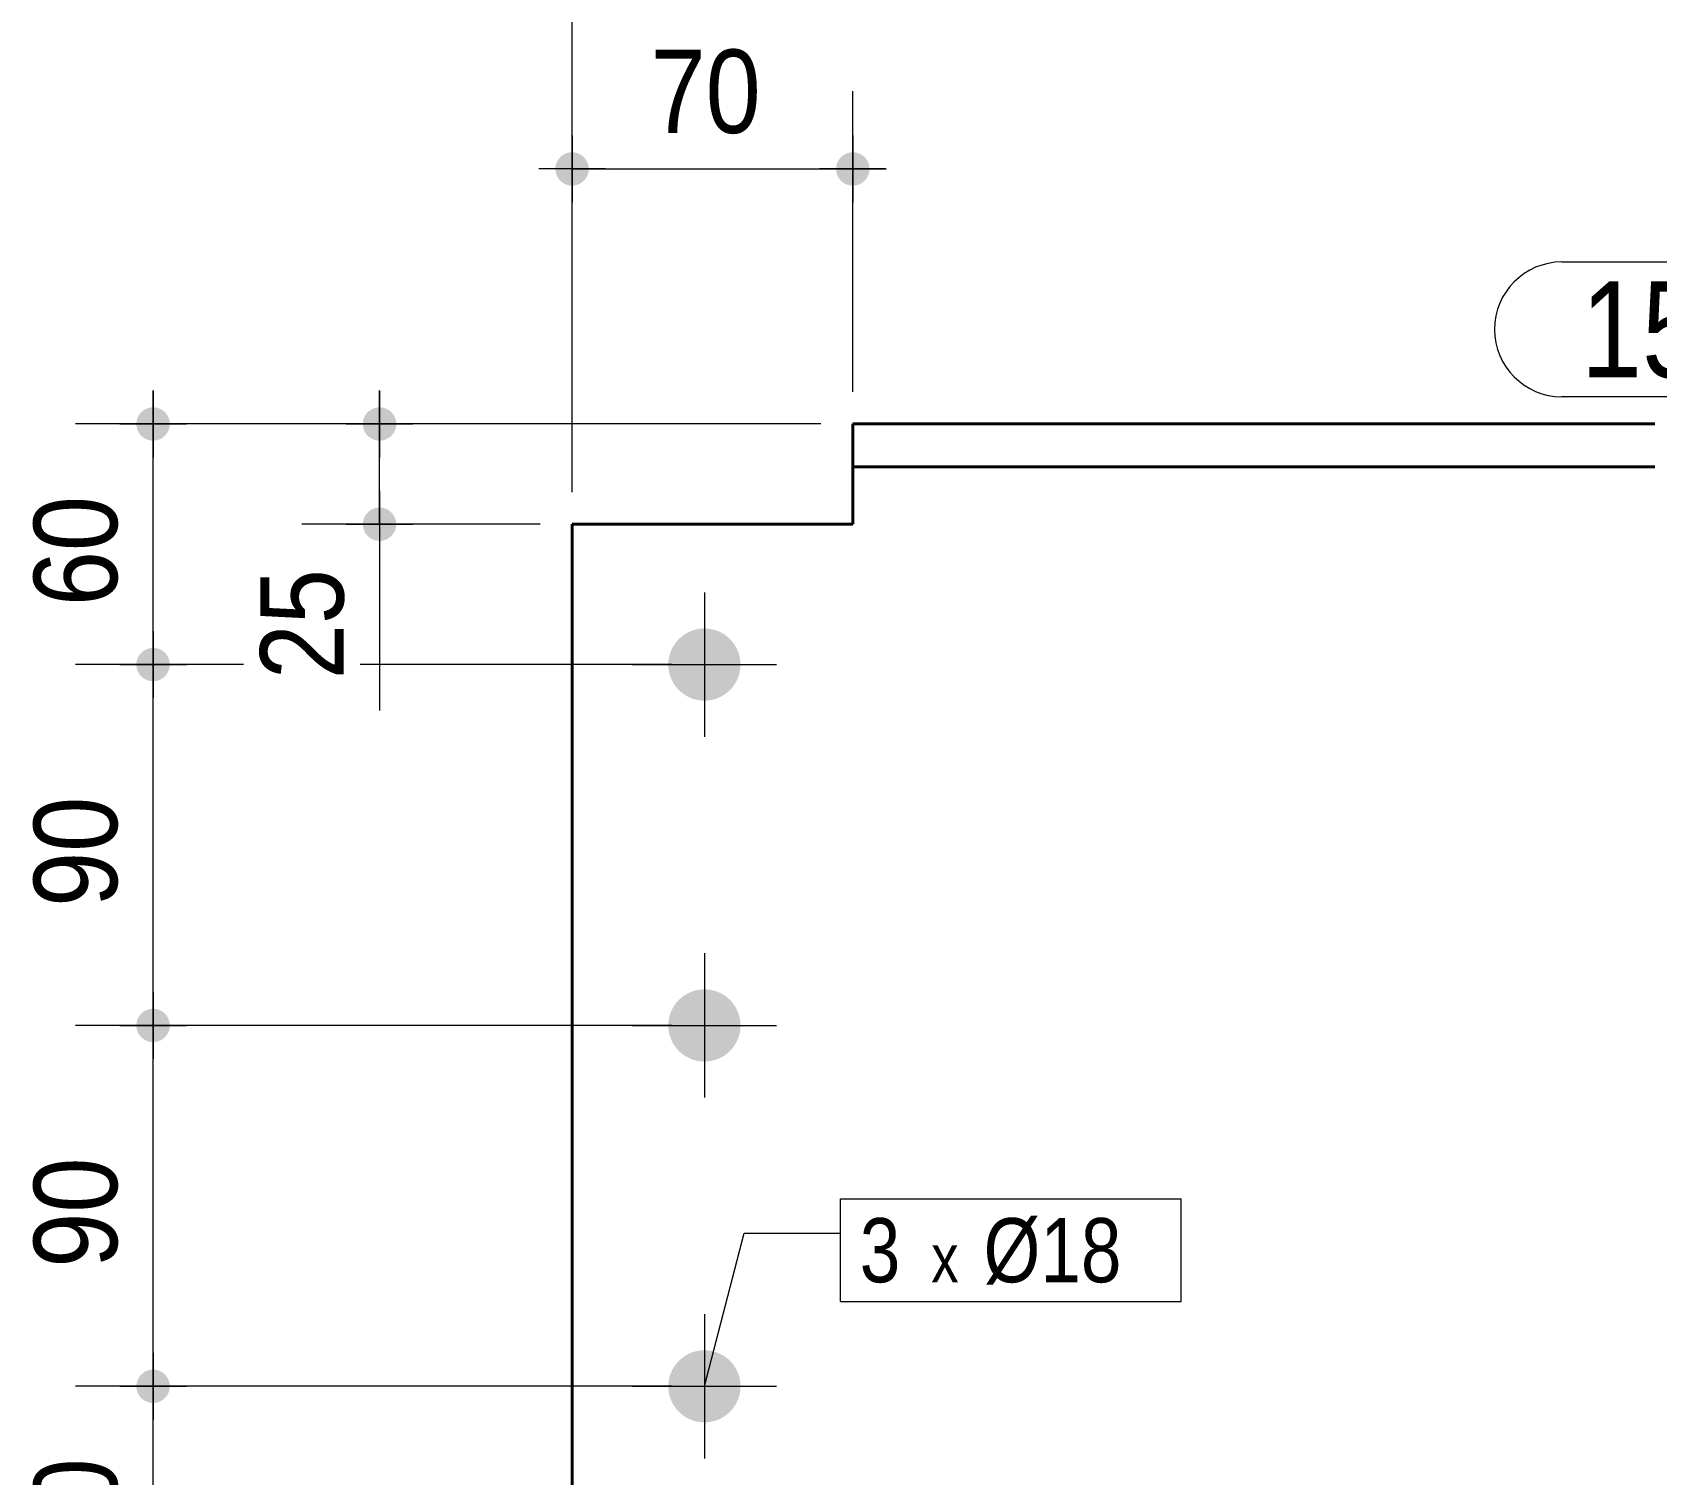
# Model space of a CAD drawing. Header units: millimetres. Extents: x 2 to 287, y 5 to 195.
# Drawn here: x 32.1 to 82.7, y 111.2 to 156.1 of the extents above; entities that cross this region are included whole.
import ezdxf

# ---------------------------------------------------------------- set-up
doc = ezdxf.new("R2010")
doc.units = ezdxf.units.MM
for name, color, linetype, lineweight in [('Boulon', 7, 'Continuous', 0), ('Cotation', 7, 'Continuous', 0), ('Désignation boulon', 3, 'Continuous', 0), ('Piece', 2, 'Continuous', 0), ('Repère pièce', 3, 'Continuous', 0)]:
    doc.layers.add(name, color=color, linetype=linetype, lineweight=lineweight)
doc.styles.add('ARIAL', font='ARIAL.TTF')
doc.styles.add('COMIC_SANS_MS', font='COMIC.TTF')

# ---------------------------------------------------------------- blocks, each defined once
blk = doc.blocks.new('*A2')
at = {"layer": 'Boulon'}
for points in [[(51.918, 136.469), (51.919, 136.497), (51.921, 136.524), (51.923, 136.552), (51.926, 136.579), (51.93, 136.606), (51.935, 136.634), (51.94, 136.661), (51.945, 136.688), (51.952, 136.715), (51.959, 136.741), (51.966, 136.768), (51.975, 136.794), (51.984, 136.82), (51.993, 136.846), (52.004, 136.872), (52.015, 136.897), (52.026, 136.922), (52.038, 136.947), (52.051, 136.972), (52.064, 136.996), (52.078, 137.02), (52.093, 137.043), (52.108, 137.066), (52.123, 137.089), (52.139, 137.112), (52.156, 137.134), (52.173, 137.155), (52.191, 137.176), (52.209, 137.197), (52.228, 137.217), (52.248, 137.237), (52.267, 137.256), (52.288, 137.275), (52.308, 137.293), (52.329, 137.311), (52.351, 137.328), (52.373, 137.345), (52.395, 137.361), (52.418, 137.377), (52.441, 137.392), (52.465, 137.406), (52.489, 137.42), (52.513, 137.434), (52.537, 137.446), (52.562, 137.458), (52.587, 137.47), (52.612, 137.481), (52.638, 137.491), (52.664, 137.501), (52.69, 137.51), (52.716, 137.518), (52.743, 137.526), (52.77, 137.533), (52.797, 137.539), (52.824, 137.545), (52.851, 137.55), (52.878, 137.554), (52.905, 137.558), (52.933, 137.561), (52.96, 137.563), (52.988, 137.565), (53.015, 137.566), (53.043, 137.566), (53.071, 137.566), (53.098, 137.565), (53.126, 137.563), (53.153, 137.561), (53.181, 137.558), (53.208, 137.554), (53.235, 137.55), (53.262, 137.545), (53.29, 137.539), (53.316, 137.533), (53.343, 137.526), (53.37, 137.518), (53.396, 137.51), (53.422, 137.501), (53.448, 137.491), (53.474, 137.481), (53.499, 137.47), (53.524, 137.458), (53.549, 137.446), (53.573, 137.434), (53.598, 137.42), (53.621, 137.406), (53.645, 137.392), (53.668, 137.377), (53.691, 137.361), (53.713, 137.345), (53.735, 137.328), (53.757, 137.311), (53.778, 137.293), (53.799, 137.275), (53.819, 137.256), (53.839, 137.237), (53.858, 137.217), (53.877, 137.197), (53.895, 137.176), (53.913, 137.155), (53.93, 137.134), (53.947, 137.112), (53.963, 137.089), (53.978, 137.066), (53.993, 137.043), (54.008, 137.02), (54.022, 136.996), (54.035, 136.972), (54.048, 136.947), (54.06, 136.922), (54.071, 136.897), (54.082, 136.872), (54.093, 136.846), (54.102, 136.82), (54.111, 136.794), (54.12, 136.768), (54.127, 136.741), (54.134, 136.715), (54.141, 136.688), (54.146, 136.661), (54.151, 136.634), (54.156, 136.606), (54.16, 136.579), (54.163, 136.552), (54.165, 136.524), (54.167, 136.497), (54.168, 136.469), (54.168, 136.441), (54.168, 136.414), (54.167, 136.386), (54.165, 136.359), (54.163, 136.331), (54.16, 136.304), (54.156, 136.276), (54.151, 136.249), (54.146, 136.222), (54.141, 136.195), (54.134, 136.168), (54.127, 136.141), (54.12, 136.115), (54.111, 136.089), (54.102, 136.062), (54.093, 136.037), (54.082, 136.011), (54.071, 135.986), (54.06, 135.96), (54.048, 135.936), (54.035, 135.911), (54.022, 135.887), (54.008, 135.863), (53.993, 135.84), (53.978, 135.816), (53.963, 135.794), (53.947, 135.771), (53.93, 135.749), (53.913, 135.728), (53.895, 135.707), (53.877, 135.686), (53.858, 135.666), (53.839, 135.646), (53.819, 135.627), (53.799, 135.608), (53.778, 135.59), (53.757, 135.572), (53.735, 135.555), (53.713, 135.538), (53.691, 135.522), (53.668, 135.506), (53.645, 135.491), (53.621, 135.476), (53.598, 135.463), (53.573, 135.449), (53.549, 135.437), (53.524, 135.424), (53.499, 135.413), (53.474, 135.402), (53.448, 135.392), (53.422, 135.382), (53.396, 135.373), (53.37, 135.365), (53.343, 135.357), (53.316, 135.35), (53.29, 135.344), (53.262, 135.338), (53.235, 135.333), (53.208, 135.329), (53.181, 135.325), (53.153, 135.322), (53.126, 135.319), (53.098, 135.318), (53.071, 135.317), (53.043, 135.316), (53.015, 135.317), (52.988, 135.318), (52.96, 135.319), (52.933, 135.322), (52.905, 135.325), (52.878, 135.329), (52.851, 135.333), (52.824, 135.338), (52.797, 135.344), (52.77, 135.35), (52.743, 135.357), (52.716, 135.365), (52.69, 135.373), (52.664, 135.382), (52.638, 135.392), (52.612, 135.402), (52.587, 135.413), (52.562, 135.424), (52.537, 135.437), (52.513, 135.449), (52.489, 135.463), (52.465, 135.476), (52.441, 135.491), (52.418, 135.506), (52.395, 135.522), (52.373, 135.538), (52.351, 135.555), (52.329, 135.572), (52.308, 135.59), (52.288, 135.608), (52.267, 135.627), (52.248, 135.646), (52.228, 135.666), (52.209, 135.686), (52.191, 135.707), (52.173, 135.728), (52.156, 135.749), (52.139, 135.771), (52.123, 135.794), (52.108, 135.816), (52.093, 135.84), (52.078, 135.863), (52.064, 135.887), (52.051, 135.911), (52.038, 135.936), (52.026, 135.96), (52.015, 135.986), (52.004, 136.011), (51.993, 136.037), (51.984, 136.062), (51.975, 136.089), (51.966, 136.115), (51.959, 136.141), (51.952, 136.168), (51.945, 136.195), (51.94, 136.222), (51.935, 136.249), (51.93, 136.276), (51.926, 136.304), (51.923, 136.331), (51.921, 136.359), (51.919, 136.386), (51.918, 136.414), (51.918, 136.441)], [(51.918, 125.219), (51.919, 125.247), (51.921, 125.274), (51.923, 125.302), (51.926, 125.329), (51.93, 125.356), (51.935, 125.384), (51.94, 125.411), (51.945, 125.438), (51.952, 125.465), (51.959, 125.491), (51.966, 125.518), (51.975, 125.544), (51.984, 125.57), (51.993, 125.596), (52.004, 125.622), (52.015, 125.647), (52.026, 125.672), (52.038, 125.697), (52.051, 125.722), (52.064, 125.746), (52.078, 125.77), (52.093, 125.793), (52.108, 125.816), (52.123, 125.839), (52.139, 125.862), (52.156, 125.884), (52.173, 125.905), (52.191, 125.926), (52.209, 125.947), (52.228, 125.967), (52.248, 125.987), (52.267, 126.006), (52.288, 126.025), (52.308, 126.043), (52.329, 126.061), (52.351, 126.078), (52.373, 126.095), (52.395, 126.111), (52.418, 126.127), (52.441, 126.142), (52.465, 126.156), (52.489, 126.17), (52.513, 126.184), (52.537, 126.196), (52.562, 126.208), (52.587, 126.22), (52.612, 126.231), (52.638, 126.241), (52.664, 126.251), (52.69, 126.26), (52.716, 126.268), (52.743, 126.276), (52.77, 126.283), (52.797, 126.289), (52.824, 126.295), (52.851, 126.3), (52.878, 126.304), (52.905, 126.308), (52.933, 126.311), (52.96, 126.313), (52.988, 126.315), (53.015, 126.316), (53.043, 126.316), (53.071, 126.316), (53.098, 126.315), (53.126, 126.313), (53.153, 126.311), (53.181, 126.308), (53.208, 126.304), (53.235, 126.3), (53.262, 126.295), (53.29, 126.289), (53.316, 126.283), (53.343, 126.276), (53.37, 126.268), (53.396, 126.26), (53.422, 126.251), (53.448, 126.241), (53.474, 126.231), (53.499, 126.22), (53.524, 126.208), (53.549, 126.196), (53.573, 126.184), (53.598, 126.17), (53.621, 126.156), (53.645, 126.142), (53.668, 126.127), (53.691, 126.111), (53.713, 126.095), (53.735, 126.078), (53.757, 126.061), (53.778, 126.043), (53.799, 126.025), (53.819, 126.006), (53.839, 125.987), (53.858, 125.967), (53.877, 125.947), (53.895, 125.926), (53.913, 125.905), (53.93, 125.884), (53.947, 125.862), (53.963, 125.839), (53.978, 125.816), (53.993, 125.793), (54.008, 125.77), (54.022, 125.746), (54.035, 125.722), (54.048, 125.697), (54.06, 125.672), (54.071, 125.647), (54.082, 125.622), (54.093, 125.596), (54.102, 125.57), (54.111, 125.544), (54.12, 125.518), (54.127, 125.491), (54.134, 125.465), (54.141, 125.438), (54.146, 125.411), (54.151, 125.384), (54.156, 125.356), (54.16, 125.329), (54.163, 125.302), (54.165, 125.274), (54.167, 125.247), (54.168, 125.219), (54.168, 125.191), (54.168, 125.164), (54.167, 125.136), (54.165, 125.109), (54.163, 125.081), (54.16, 125.054), (54.156, 125.026), (54.151, 124.999), (54.146, 124.972), (54.141, 124.945), (54.134, 124.918), (54.127, 124.891), (54.12, 124.865), (54.111, 124.839), (54.102, 124.812), (54.093, 124.787), (54.082, 124.761), (54.071, 124.736), (54.06, 124.71), (54.048, 124.686), (54.035, 124.661), (54.022, 124.637), (54.008, 124.613), (53.993, 124.59), (53.978, 124.566), (53.963, 124.544), (53.947, 124.521), (53.93, 124.499), (53.913, 124.478), (53.895, 124.457), (53.877, 124.436), (53.858, 124.416), (53.839, 124.396), (53.819, 124.377), (53.799, 124.358), (53.778, 124.34), (53.757, 124.322), (53.735, 124.305), (53.713, 124.288), (53.691, 124.272), (53.668, 124.256), (53.645, 124.241), (53.621, 124.226), (53.598, 124.213), (53.573, 124.199), (53.549, 124.187), (53.524, 124.174), (53.499, 124.163), (53.474, 124.152), (53.448, 124.142), (53.422, 124.132), (53.396, 124.123), (53.37, 124.115), (53.343, 124.107), (53.316, 124.1), (53.29, 124.094), (53.262, 124.088), (53.235, 124.083), (53.208, 124.079), (53.181, 124.075), (53.153, 124.072), (53.126, 124.069), (53.098, 124.068), (53.071, 124.067), (53.043, 124.066), (53.015, 124.067), (52.988, 124.068), (52.96, 124.069), (52.933, 124.072), (52.905, 124.075), (52.878, 124.079), (52.851, 124.083), (52.824, 124.088), (52.797, 124.094), (52.77, 124.1), (52.743, 124.107), (52.716, 124.115), (52.69, 124.123), (52.664, 124.132), (52.638, 124.142), (52.612, 124.152), (52.587, 124.163), (52.562, 124.174), (52.537, 124.187), (52.513, 124.199), (52.489, 124.213), (52.465, 124.226), (52.441, 124.241), (52.418, 124.256), (52.395, 124.272), (52.373, 124.288), (52.351, 124.305), (52.329, 124.322), (52.308, 124.34), (52.288, 124.358), (52.267, 124.377), (52.248, 124.396), (52.228, 124.416), (52.209, 124.436), (52.191, 124.457), (52.173, 124.478), (52.156, 124.499), (52.139, 124.521), (52.123, 124.544), (52.108, 124.566), (52.093, 124.59), (52.078, 124.613), (52.064, 124.637), (52.051, 124.661), (52.038, 124.686), (52.026, 124.71), (52.015, 124.736), (52.004, 124.761), (51.993, 124.787), (51.984, 124.812), (51.975, 124.839), (51.966, 124.865), (51.959, 124.891), (51.952, 124.918), (51.945, 124.945), (51.94, 124.972), (51.935, 124.999), (51.93, 125.026), (51.926, 125.054), (51.923, 125.081), (51.921, 125.109), (51.919, 125.136), (51.918, 125.164), (51.918, 125.191)], [(51.918, 113.969), (51.919, 113.997), (51.921, 114.024), (51.923, 114.052), (51.926, 114.079), (51.93, 114.106), (51.935, 114.134), (51.94, 114.161), (51.945, 114.188), (51.952, 114.215), (51.959, 114.241), (51.966, 114.268), (51.975, 114.294), (51.984, 114.32), (51.993, 114.346), (52.004, 114.372), (52.015, 114.397), (52.026, 114.422), (52.038, 114.447), (52.051, 114.472), (52.064, 114.496), (52.078, 114.52), (52.093, 114.543), (52.108, 114.566), (52.123, 114.589), (52.139, 114.612), (52.156, 114.634), (52.173, 114.655), (52.191, 114.676), (52.209, 114.697), (52.228, 114.717), (52.248, 114.737), (52.267, 114.756), (52.288, 114.775), (52.308, 114.793), (52.329, 114.811), (52.351, 114.828), (52.373, 114.845), (52.395, 114.861), (52.418, 114.877), (52.441, 114.892), (52.465, 114.906), (52.489, 114.92), (52.513, 114.934), (52.537, 114.946), (52.562, 114.958), (52.587, 114.97), (52.612, 114.981), (52.638, 114.991), (52.664, 115.001), (52.69, 115.01), (52.716, 115.018), (52.743, 115.026), (52.77, 115.033), (52.797, 115.039), (52.824, 115.045), (52.851, 115.05), (52.878, 115.054), (52.905, 115.058), (52.933, 115.061), (52.96, 115.063), (52.988, 115.065), (53.015, 115.066), (53.043, 115.066), (53.071, 115.066), (53.098, 115.065), (53.126, 115.063), (53.153, 115.061), (53.181, 115.058), (53.208, 115.054), (53.235, 115.05), (53.262, 115.045), (53.29, 115.039), (53.316, 115.033), (53.343, 115.026), (53.37, 115.018), (53.396, 115.01), (53.422, 115.001), (53.448, 114.991), (53.474, 114.981), (53.499, 114.97), (53.524, 114.958), (53.549, 114.946), (53.573, 114.934), (53.598, 114.92), (53.621, 114.906), (53.645, 114.892), (53.668, 114.877), (53.691, 114.861), (53.713, 114.845), (53.735, 114.828), (53.757, 114.811), (53.778, 114.793), (53.799, 114.775), (53.819, 114.756), (53.839, 114.737), (53.858, 114.717), (53.877, 114.697), (53.895, 114.676), (53.913, 114.655), (53.93, 114.634), (53.947, 114.612), (53.963, 114.589), (53.978, 114.566), (53.993, 114.543), (54.008, 114.52), (54.022, 114.496), (54.035, 114.472), (54.048, 114.447), (54.06, 114.422), (54.071, 114.397), (54.082, 114.372), (54.093, 114.346), (54.102, 114.32), (54.111, 114.294), (54.12, 114.268), (54.127, 114.241), (54.134, 114.215), (54.141, 114.188), (54.146, 114.161), (54.151, 114.134), (54.156, 114.106), (54.16, 114.079), (54.163, 114.052), (54.165, 114.024), (54.167, 113.997), (54.168, 113.969), (54.168, 113.941), (54.168, 113.914), (54.167, 113.886), (54.165, 113.859), (54.163, 113.831), (54.16, 113.804), (54.156, 113.776), (54.151, 113.749), (54.146, 113.722), (54.141, 113.695), (54.134, 113.668), (54.127, 113.641), (54.12, 113.615), (54.111, 113.589), (54.102, 113.562), (54.093, 113.537), (54.082, 113.511), (54.071, 113.486), (54.06, 113.46), (54.048, 113.436), (54.035, 113.411), (54.022, 113.387), (54.008, 113.363), (53.993, 113.34), (53.978, 113.316), (53.963, 113.294), (53.947, 113.271), (53.93, 113.249), (53.913, 113.228), (53.895, 113.207), (53.877, 113.186), (53.858, 113.166), (53.839, 113.146), (53.819, 113.127), (53.799, 113.108), (53.778, 113.09), (53.757, 113.072), (53.735, 113.055), (53.713, 113.038), (53.691, 113.022), (53.668, 113.006), (53.645, 112.991), (53.621, 112.976), (53.598, 112.963), (53.573, 112.949), (53.549, 112.937), (53.524, 112.924), (53.499, 112.913), (53.474, 112.902), (53.448, 112.892), (53.422, 112.882), (53.396, 112.873), (53.37, 112.865), (53.343, 112.857), (53.316, 112.85), (53.29, 112.844), (53.262, 112.838), (53.235, 112.833), (53.208, 112.829), (53.181, 112.825), (53.153, 112.822), (53.126, 112.819), (53.098, 112.818), (53.071, 112.817), (53.043, 112.816), (53.015, 112.817), (52.988, 112.818), (52.96, 112.819), (52.933, 112.822), (52.905, 112.825), (52.878, 112.829), (52.851, 112.833), (52.824, 112.838), (52.797, 112.844), (52.77, 112.85), (52.743, 112.857), (52.716, 112.865), (52.69, 112.873), (52.664, 112.882), (52.638, 112.892), (52.612, 112.902), (52.587, 112.913), (52.562, 112.924), (52.537, 112.937), (52.513, 112.949), (52.489, 112.963), (52.465, 112.976), (52.441, 112.991), (52.418, 113.006), (52.395, 113.022), (52.373, 113.038), (52.351, 113.055), (52.329, 113.072), (52.308, 113.09), (52.288, 113.108), (52.267, 113.127), (52.248, 113.146), (52.228, 113.166), (52.209, 113.186), (52.191, 113.207), (52.173, 113.228), (52.156, 113.249), (52.139, 113.271), (52.123, 113.294), (52.108, 113.316), (52.093, 113.34), (52.078, 113.363), (52.064, 113.387), (52.051, 113.411), (52.038, 113.436), (52.026, 113.46), (52.015, 113.486), (52.004, 113.511), (51.993, 113.537), (51.984, 113.562), (51.975, 113.589), (51.966, 113.615), (51.959, 113.641), (51.952, 113.668), (51.945, 113.695), (51.94, 113.722), (51.935, 113.749), (51.93, 113.776), (51.926, 113.804), (51.923, 113.831), (51.921, 113.859), (51.919, 113.886), (51.918, 113.914), (51.918, 113.941)]]:
    blk.add_hatch(color=256, dxfattribs=at).paths.add_polyline_path(points, flags=17)
at = {"layer": 'Boulon', "linetype": 'Continuous', "lineweight": 0}
for p, q in [((53.043, 138.691), (53.043, 134.191)), ((50.793, 136.441), (55.293, 136.441)), ((53.043, 127.441), (53.043, 122.941)), ((50.793, 125.191), (55.293, 125.191)), ((53.043, 116.191), (53.043, 111.691)), ((50.793, 113.941), (55.293, 113.941))]:
    blk.add_line(p, q, dxfattribs=at)
blk = doc.blocks.new('*A7')
at = {"layer": 'Piece', "color": 2, "linetype": 'Continuous', "lineweight": 40}
for p, q in [((57.668208, 143.941419), (57.668208, 140.816419)), ((82.668208, 143.941419), (57.668208, 143.941419)), ((82.668208, 142.603919), (57.668208, 142.603919)), ((57.668208, 140.816419), (48.918596, 140.816419)), ((48.918596, 140.816419), (48.918596, 109.566419))]:
    blk.add_line(p, q, dxfattribs=at)
blk = doc.blocks.new('*A19')
at = {"layer": 'Cotation'}
for points in [[(48.893, 151.372), (48.868, 151.374), (48.842, 151.377), (48.817, 151.382), (48.792, 151.387), (48.768, 151.394), (48.743, 151.402), (48.72, 151.411), (48.696, 151.422), (48.673, 151.433), (48.651, 151.446), (48.63, 151.459), (48.609, 151.474), (48.589, 151.49), (48.569, 151.506), (48.551, 151.524), (48.533, 151.542), (48.517, 151.562), (48.501, 151.582), (48.486, 151.603), (48.473, 151.624), (48.46, 151.647), (48.449, 151.669), (48.438, 151.693), (48.429, 151.716), (48.421, 151.741), (48.414, 151.765), (48.409, 151.79), (48.404, 151.815), (48.401, 151.841), (48.399, 151.866), (48.399, 151.892), (48.399, 151.917), (48.401, 151.943), (48.404, 151.968), (48.409, 151.993), (48.414, 152.018), (48.421, 152.043), (48.429, 152.067), (48.438, 152.091), (48.449, 152.114), (48.46, 152.137), (48.473, 152.159), (48.486, 152.181), (48.501, 152.201), (48.517, 152.222), (48.533, 152.241), (48.551, 152.259), (48.569, 152.277), (48.589, 152.294), (48.609, 152.309), (48.63, 152.324), (48.651, 152.338), (48.673, 152.35), (48.696, 152.362), (48.72, 152.372), (48.743, 152.381), (48.768, 152.389), (48.792, 152.396), (48.817, 152.402), (48.842, 152.406), (48.868, 152.409), (48.893, 152.411), (48.919, 152.412), (48.944, 152.411), (48.97, 152.409), (48.995, 152.406), (49.02, 152.402), (49.045, 152.396), (49.07, 152.389), (49.094, 152.381), (49.118, 152.372), (49.141, 152.362), (49.164, 152.35), (49.186, 152.338), (49.207, 152.324), (49.228, 152.309), (49.248, 152.294), (49.268, 152.277), (49.286, 152.259), (49.304, 152.241), (49.321, 152.222), (49.336, 152.201), (49.351, 152.181), (49.365, 152.159), (49.377, 152.137), (49.389, 152.114), (49.399, 152.091), (49.408, 152.067), (49.416, 152.043), (49.423, 152.018), (49.429, 151.993), (49.433, 151.968), (49.436, 151.943), (49.438, 151.917), (49.439, 151.892), (49.438, 151.866), (49.436, 151.841), (49.433, 151.815), (49.429, 151.79), (49.423, 151.765), (49.416, 151.741), (49.408, 151.716), (49.399, 151.693), (49.389, 151.669), (49.377, 151.647), (49.365, 151.624), (49.351, 151.603), (49.336, 151.582), (49.321, 151.562), (49.304, 151.542), (49.286, 151.524), (49.268, 151.506), (49.248, 151.49), (49.228, 151.474), (49.207, 151.459), (49.186, 151.446), (49.164, 151.433), (49.141, 151.422), (49.118, 151.411), (49.094, 151.402), (49.07, 151.394), (49.045, 151.387), (49.02, 151.382), (48.995, 151.377), (48.97, 151.374), (48.944, 151.372), (48.919, 151.372)], [(57.643, 151.372), (57.617, 151.374), (57.592, 151.377), (57.567, 151.382), (57.542, 151.387), (57.517, 151.394), (57.493, 151.402), (57.469, 151.411), (57.446, 151.422), (57.423, 151.433), (57.401, 151.446), (57.379, 151.459), (57.358, 151.474), (57.338, 151.49), (57.319, 151.506), (57.301, 151.524), (57.283, 151.542), (57.266, 151.562), (57.251, 151.582), (57.236, 151.603), (57.222, 151.624), (57.21, 151.647), (57.198, 151.669), (57.188, 151.693), (57.179, 151.716), (57.171, 151.741), (57.164, 151.765), (57.158, 151.79), (57.154, 151.815), (57.151, 151.841), (57.149, 151.866), (57.148, 151.892), (57.149, 151.917), (57.151, 151.943), (57.154, 151.968), (57.158, 151.993), (57.164, 152.018), (57.171, 152.043), (57.179, 152.067), (57.188, 152.091), (57.198, 152.114), (57.21, 152.137), (57.222, 152.159), (57.236, 152.181), (57.251, 152.201), (57.266, 152.222), (57.283, 152.241), (57.301, 152.259), (57.319, 152.277), (57.338, 152.294), (57.358, 152.309), (57.379, 152.324), (57.401, 152.338), (57.423, 152.35), (57.446, 152.362), (57.469, 152.372), (57.493, 152.381), (57.517, 152.389), (57.542, 152.396), (57.567, 152.402), (57.592, 152.406), (57.617, 152.409), (57.643, 152.411), (57.668, 152.412), (57.694, 152.411), (57.719, 152.409), (57.745, 152.406), (57.77, 152.402), (57.795, 152.396), (57.819, 152.389), (57.843, 152.381), (57.867, 152.372), (57.891, 152.362), (57.913, 152.35), (57.936, 152.338), (57.957, 152.324), (57.978, 152.309), (57.998, 152.294), (58.017, 152.277), (58.036, 152.259), (58.054, 152.241), (58.07, 152.222), (58.086, 152.201), (58.101, 152.181), (58.114, 152.159), (58.127, 152.137), (58.138, 152.114), (58.149, 152.091), (58.158, 152.067), (58.166, 152.043), (58.173, 152.018), (58.178, 151.993), (58.183, 151.968), (58.186, 151.943), (58.188, 151.917), (58.188, 151.892), (58.188, 151.866), (58.186, 151.841), (58.183, 151.815), (58.178, 151.79), (58.173, 151.765), (58.166, 151.741), (58.158, 151.716), (58.149, 151.693), (58.138, 151.669), (58.127, 151.647), (58.114, 151.624), (58.101, 151.603), (58.086, 151.582), (58.07, 151.562), (58.054, 151.542), (58.036, 151.524), (58.017, 151.506), (57.998, 151.49), (57.978, 151.474), (57.957, 151.459), (57.936, 151.446), (57.913, 151.433), (57.891, 151.422), (57.867, 151.411), (57.843, 151.402), (57.819, 151.394), (57.795, 151.387), (57.77, 151.382), (57.745, 151.377), (57.719, 151.374), (57.694, 151.372), (57.668, 151.372)]]:
    blk.add_hatch(color=256, dxfattribs=at).paths.add_polyline_path(points, flags=17)
at = {"layer": 'Cotation', "linetype": 'Continuous', "lineweight": 0}
for p, q in [((48.919, 141.816), (48.919, 154.312)), ((57.668, 144.941), (57.668, 154.312)), ((48.919, 152.932), (48.919, 150.852)), ((57.668, 152.932), (57.668, 150.852)), ((49.959, 151.892), (47.879, 151.892)), ((48.919, 151.892), (47.879, 151.892)), ((48.919, 151.892), (57.668, 151.892)), ((58.708, 151.892), (56.628, 151.892)), ((57.668, 151.892), (58.708, 151.892))]:
    blk.add_line(p, q, dxfattribs=at)
at = {"layer": 'Cotation'}
for p in [(48.919, 151.892), (57.668, 151.892)]:
    blk.add_point(p, dxfattribs=at)
at = {"layer": 'Cotation', "style": 'ARIAL', "width": 0.85}
blk.add_text('70', height=2.6, dxfattribs=at).set_placement((51.365, 153.012))
blk = doc.blocks.new('*A21')
at = {"layer": 'Cotation', "linetype": 'Continuous', "lineweight": 0}
blk.add_line((48.919, 141.816), (48.919, 162.283), dxfattribs=at)
blk = doc.blocks.new('*A30')
at = {"layer": 'Cotation'}
for points in [[(42.892, 143.422), (42.866, 143.424), (42.841, 143.427), (42.816, 143.431), (42.791, 143.437), (42.766, 143.444), (42.742, 143.452), (42.718, 143.461), (42.695, 143.471), (42.672, 143.483), (42.65, 143.495), (42.628, 143.509), (42.608, 143.524), (42.587, 143.539), (42.568, 143.556), (42.55, 143.574), (42.532, 143.592), (42.515, 143.612), (42.5, 143.632), (42.485, 143.653), (42.471, 143.674), (42.459, 143.696), (42.447, 143.719), (42.437, 143.742), (42.428, 143.766), (42.42, 143.79), (42.413, 143.815), (42.407, 143.84), (42.403, 143.865), (42.4, 143.89), (42.398, 143.916), (42.397, 143.941), (42.398, 143.967), (42.4, 143.992), (42.403, 144.018), (42.407, 144.043), (42.413, 144.068), (42.42, 144.092), (42.428, 144.117), (42.437, 144.14), (42.447, 144.164), (42.459, 144.187), (42.471, 144.209), (42.485, 144.23), (42.5, 144.251), (42.515, 144.271), (42.532, 144.291), (42.55, 144.309), (42.568, 144.327), (42.587, 144.343), (42.608, 144.359), (42.628, 144.374), (42.65, 144.387), (42.672, 144.4), (42.695, 144.411), (42.718, 144.422), (42.742, 144.431), (42.766, 144.439), (42.791, 144.446), (42.816, 144.451), (42.841, 144.456), (42.866, 144.459), (42.892, 144.461), (42.917, 144.461), (42.943, 144.461), (42.968, 144.459), (42.994, 144.456), (43.019, 144.451), (43.044, 144.446), (43.068, 144.439), (43.092, 144.431), (43.116, 144.422), (43.14, 144.411), (43.162, 144.4), (43.185, 144.387), (43.206, 144.374), (43.227, 144.359), (43.247, 144.343), (43.267, 144.327), (43.285, 144.309), (43.303, 144.291), (43.319, 144.271), (43.335, 144.251), (43.35, 144.23), (43.363, 144.209), (43.376, 144.187), (43.387, 144.164), (43.398, 144.14), (43.407, 144.117), (43.415, 144.092), (43.422, 144.068), (43.427, 144.043), (43.432, 144.018), (43.435, 143.992), (43.437, 143.967), (43.437, 143.941), (43.437, 143.916), (43.435, 143.89), (43.432, 143.865), (43.427, 143.84), (43.422, 143.815), (43.415, 143.79), (43.407, 143.766), (43.398, 143.742), (43.387, 143.719), (43.376, 143.696), (43.363, 143.674), (43.35, 143.653), (43.335, 143.632), (43.319, 143.612), (43.303, 143.592), (43.285, 143.574), (43.267, 143.556), (43.247, 143.539), (43.227, 143.524), (43.206, 143.509), (43.185, 143.495), (43.162, 143.483), (43.14, 143.471), (43.116, 143.461), (43.092, 143.452), (43.068, 143.444), (43.044, 143.437), (43.019, 143.431), (42.994, 143.427), (42.968, 143.424), (42.943, 143.422), (42.917, 143.421)], [(42.892, 140.297), (42.866, 140.299), (42.841, 140.302), (42.816, 140.306), (42.791, 140.312), (42.766, 140.319), (42.742, 140.327), (42.718, 140.336), (42.695, 140.346), (42.672, 140.358), (42.65, 140.37), (42.628, 140.384), (42.608, 140.399), (42.587, 140.414), (42.568, 140.431), (42.55, 140.449), (42.532, 140.467), (42.515, 140.487), (42.5, 140.507), (42.485, 140.528), (42.471, 140.549), (42.459, 140.571), (42.447, 140.594), (42.437, 140.617), (42.428, 140.641), (42.42, 140.665), (42.413, 140.69), (42.407, 140.715), (42.403, 140.74), (42.4, 140.765), (42.398, 140.791), (42.397, 140.816), (42.398, 140.842), (42.4, 140.867), (42.403, 140.893), (42.407, 140.918), (42.413, 140.943), (42.42, 140.967), (42.428, 140.992), (42.437, 141.015), (42.447, 141.039), (42.459, 141.062), (42.471, 141.084), (42.485, 141.105), (42.5, 141.126), (42.515, 141.146), (42.532, 141.166), (42.55, 141.184), (42.568, 141.202), (42.587, 141.218), (42.608, 141.234), (42.628, 141.249), (42.65, 141.262), (42.672, 141.275), (42.695, 141.286), (42.718, 141.297), (42.742, 141.306), (42.766, 141.314), (42.791, 141.321), (42.816, 141.326), (42.841, 141.331), (42.866, 141.334), (42.892, 141.336), (42.917, 141.336), (42.943, 141.336), (42.968, 141.334), (42.994, 141.331), (43.019, 141.326), (43.044, 141.321), (43.068, 141.314), (43.092, 141.306), (43.116, 141.297), (43.14, 141.286), (43.162, 141.275), (43.185, 141.262), (43.206, 141.249), (43.227, 141.234), (43.247, 141.218), (43.267, 141.202), (43.285, 141.184), (43.303, 141.166), (43.319, 141.146), (43.335, 141.126), (43.35, 141.105), (43.363, 141.084), (43.376, 141.062), (43.387, 141.039), (43.398, 141.015), (43.407, 140.992), (43.415, 140.967), (43.422, 140.943), (43.427, 140.918), (43.432, 140.893), (43.435, 140.867), (43.437, 140.842), (43.437, 140.816), (43.437, 140.791), (43.435, 140.765), (43.432, 140.74), (43.427, 140.715), (43.422, 140.69), (43.415, 140.665), (43.407, 140.641), (43.398, 140.617), (43.387, 140.594), (43.376, 140.571), (43.363, 140.549), (43.35, 140.528), (43.335, 140.507), (43.319, 140.487), (43.303, 140.467), (43.285, 140.449), (43.267, 140.431), (43.247, 140.414), (43.227, 140.399), (43.206, 140.384), (43.185, 140.37), (43.162, 140.358), (43.14, 140.346), (43.116, 140.336), (43.092, 140.327), (43.068, 140.319), (43.044, 140.312), (43.019, 140.306), (42.994, 140.302), (42.968, 140.299), (42.943, 140.297), (42.917, 140.296)]]:
    blk.add_hatch(color=256, dxfattribs=at).paths.add_polyline_path(points, flags=17)
at = {"layer": 'Cotation', "linetype": 'Continuous', "lineweight": 0}
for p, q in [((42.917, 144.981), (42.917, 142.901)), ((42.917, 143.941), (42.917, 144.981)), ((56.668, 143.941), (40.497, 143.941)), ((41.877, 143.941), (43.957, 143.941)), ((42.917, 140.816), (42.917, 143.941)), ((42.917, 141.856), (42.917, 139.776)), ((47.919, 140.816), (40.497, 140.816)), ((41.877, 140.816), (43.957, 140.816)), ((42.917, 140.816), (42.917, 135.01)), ((42.917, 140.816), (42.917, 135.01))]:
    blk.add_line(p, q, dxfattribs=at)
at = {"layer": 'Cotation'}
for p in [(42.917, 143.941), (42.917, 140.816)]:
    blk.add_point(p, dxfattribs=at)
at = {"layer": 'Cotation', "style": 'ARIAL', "width": 0.85}
blk.add_text('25', height=2.6, rotation=90.0002, dxfattribs=at).set_placement((41.797, 135.985))
blk = doc.blocks.new('*A33')
at = {"layer": 'Cotation'}
for points in [[(35.833, 113.422), (35.808, 113.424), (35.783, 113.427), (35.758, 113.431), (35.733, 113.437), (35.708, 113.444), (35.684, 113.452), (35.66, 113.461), (35.637, 113.471), (35.614, 113.483), (35.592, 113.495), (35.57, 113.509), (35.549, 113.524), (35.529, 113.539), (35.51, 113.556), (35.491, 113.574), (35.474, 113.592), (35.457, 113.612), (35.441, 113.632), (35.427, 113.653), (35.413, 113.674), (35.4, 113.696), (35.389, 113.719), (35.379, 113.742), (35.369, 113.766), (35.361, 113.79), (35.355, 113.815), (35.349, 113.84), (35.345, 113.865), (35.341, 113.89), (35.34, 113.916), (35.339, 113.941), (35.34, 113.967), (35.341, 113.992), (35.345, 114.018), (35.349, 114.043), (35.355, 114.068), (35.361, 114.092), (35.369, 114.117), (35.379, 114.14), (35.389, 114.164), (35.4, 114.187), (35.413, 114.209), (35.427, 114.23), (35.441, 114.251), (35.457, 114.271), (35.474, 114.291), (35.491, 114.309), (35.51, 114.327), (35.529, 114.343), (35.549, 114.359), (35.57, 114.374), (35.592, 114.387), (35.614, 114.4), (35.637, 114.411), (35.66, 114.422), (35.684, 114.431), (35.708, 114.439), (35.733, 114.446), (35.758, 114.451), (35.783, 114.456), (35.808, 114.459), (35.833, 114.461), (35.859, 114.461), (35.884, 114.461), (35.91, 114.459), (35.935, 114.456), (35.96, 114.451), (35.985, 114.446), (36.01, 114.439), (36.034, 114.431), (36.058, 114.422), (36.081, 114.411), (36.104, 114.4), (36.126, 114.387), (36.148, 114.374), (36.169, 114.359), (36.189, 114.343), (36.208, 114.327), (36.227, 114.309), (36.244, 114.291), (36.261, 114.271), (36.277, 114.251), (36.291, 114.23), (36.305, 114.209), (36.318, 114.187), (36.329, 114.164), (36.339, 114.14), (36.349, 114.117), (36.357, 114.092), (36.363, 114.068), (36.369, 114.043), (36.373, 114.018), (36.376, 113.992), (36.378, 113.967), (36.379, 113.941), (36.378, 113.916), (36.376, 113.89), (36.373, 113.865), (36.369, 113.84), (36.363, 113.815), (36.357, 113.79), (36.349, 113.766), (36.339, 113.742), (36.329, 113.719), (36.318, 113.696), (36.305, 113.674), (36.291, 113.653), (36.277, 113.632), (36.261, 113.612), (36.244, 113.592), (36.227, 113.574), (36.208, 113.556), (36.189, 113.539), (36.169, 113.524), (36.148, 113.509), (36.126, 113.495), (36.104, 113.483), (36.081, 113.471), (36.058, 113.461), (36.034, 113.452), (36.01, 113.444), (35.985, 113.437), (35.96, 113.431), (35.935, 113.427), (35.91, 113.424), (35.884, 113.422), (35.859, 113.421)], [(35.833, 105.922), (35.808, 105.924), (35.783, 105.927), (35.758, 105.931), (35.733, 105.937), (35.708, 105.944), (35.684, 105.952), (35.66, 105.961), (35.637, 105.971), (35.614, 105.983), (35.592, 105.995), (35.57, 106.009), (35.549, 106.024), (35.529, 106.039), (35.51, 106.056), (35.491, 106.074), (35.474, 106.092), (35.457, 106.112), (35.441, 106.132), (35.427, 106.153), (35.413, 106.174), (35.4, 106.196), (35.389, 106.219), (35.379, 106.242), (35.369, 106.266), (35.361, 106.29), (35.355, 106.315), (35.349, 106.34), (35.345, 106.365), (35.341, 106.39), (35.34, 106.416), (35.339, 106.441), (35.34, 106.467), (35.341, 106.492), (35.345, 106.518), (35.349, 106.543), (35.355, 106.568), (35.361, 106.592), (35.369, 106.617), (35.379, 106.64), (35.389, 106.664), (35.4, 106.687), (35.413, 106.709), (35.427, 106.73), (35.441, 106.751), (35.457, 106.771), (35.474, 106.791), (35.491, 106.809), (35.51, 106.827), (35.529, 106.843), (35.549, 106.859), (35.57, 106.874), (35.592, 106.887), (35.614, 106.9), (35.637, 106.911), (35.66, 106.922), (35.684, 106.931), (35.708, 106.939), (35.733, 106.946), (35.758, 106.951), (35.783, 106.956), (35.808, 106.959), (35.833, 106.961), (35.859, 106.961), (35.884, 106.961), (35.91, 106.959), (35.935, 106.956), (35.96, 106.951), (35.985, 106.946), (36.01, 106.939), (36.034, 106.931), (36.058, 106.922), (36.081, 106.911), (36.104, 106.9), (36.126, 106.887), (36.148, 106.874), (36.169, 106.859), (36.189, 106.843), (36.208, 106.827), (36.227, 106.809), (36.244, 106.791), (36.261, 106.771), (36.277, 106.751), (36.291, 106.73), (36.305, 106.709), (36.318, 106.687), (36.329, 106.664), (36.339, 106.64), (36.349, 106.617), (36.357, 106.592), (36.363, 106.568), (36.369, 106.543), (36.373, 106.518), (36.376, 106.492), (36.378, 106.467), (36.379, 106.441), (36.378, 106.416), (36.376, 106.39), (36.373, 106.365), (36.369, 106.34), (36.363, 106.315), (36.357, 106.29), (36.349, 106.266), (36.339, 106.242), (36.329, 106.219), (36.318, 106.196), (36.305, 106.174), (36.291, 106.153), (36.277, 106.132), (36.261, 106.112), (36.244, 106.092), (36.227, 106.074), (36.208, 106.056), (36.189, 106.039), (36.169, 106.024), (36.148, 106.009), (36.126, 105.995), (36.104, 105.983), (36.081, 105.971), (36.058, 105.961), (36.034, 105.952), (36.01, 105.944), (35.985, 105.937), (35.96, 105.931), (35.935, 105.927), (35.91, 105.924), (35.884, 105.922), (35.859, 105.921)]]:
    blk.add_hatch(color=256, dxfattribs=at).paths.add_polyline_path(points, flags=17)
at = {"layer": 'Cotation', "linetype": 'Continuous', "lineweight": 0}
for p, q in [((35.859, 114.981), (35.859, 112.901)), ((35.859, 113.941), (35.859, 114.981)), ((52.043, 113.941), (33.439, 113.941)), ((34.819, 113.941), (36.899, 113.941)), ((35.859, 106.441), (35.859, 113.941)), ((35.859, 107.481), (35.859, 105.401)), ((56.668, 106.441), (33.439, 106.441)), ((34.819, 106.441), (36.899, 106.441)), ((35.859, 106.441), (35.859, 105.401))]:
    blk.add_line(p, q, dxfattribs=at)
at = {"layer": 'Cotation'}
for p in [(35.859, 113.941), (35.859, 106.441)]:
    blk.add_point(p, dxfattribs=at)
at = {"layer": 'Cotation', "style": 'ARIAL', "width": 0.85}
blk.add_text('60', height=2.6, rotation=90.0002, dxfattribs=at).set_placement((34.739, 108.263))
blk = doc.blocks.new('*A34')
at = {"layer": 'Cotation'}
for points in [[(35.833, 124.672), (35.808, 124.674), (35.783, 124.677), (35.758, 124.681), (35.733, 124.687), (35.708, 124.694), (35.684, 124.702), (35.66, 124.711), (35.637, 124.721), (35.614, 124.733), (35.592, 124.745), (35.57, 124.759), (35.549, 124.774), (35.529, 124.789), (35.51, 124.806), (35.491, 124.824), (35.474, 124.842), (35.457, 124.862), (35.441, 124.882), (35.427, 124.903), (35.413, 124.924), (35.4, 124.946), (35.389, 124.969), (35.379, 124.992), (35.369, 125.016), (35.361, 125.04), (35.355, 125.065), (35.349, 125.09), (35.345, 125.115), (35.341, 125.14), (35.34, 125.166), (35.339, 125.191), (35.34, 125.217), (35.341, 125.242), (35.345, 125.268), (35.349, 125.293), (35.355, 125.318), (35.361, 125.342), (35.369, 125.367), (35.379, 125.39), (35.389, 125.414), (35.4, 125.437), (35.413, 125.459), (35.427, 125.48), (35.441, 125.501), (35.457, 125.521), (35.474, 125.541), (35.491, 125.559), (35.51, 125.577), (35.529, 125.593), (35.549, 125.609), (35.57, 125.624), (35.592, 125.637), (35.614, 125.65), (35.637, 125.661), (35.66, 125.672), (35.684, 125.681), (35.708, 125.689), (35.733, 125.696), (35.758, 125.701), (35.783, 125.706), (35.808, 125.709), (35.833, 125.711), (35.859, 125.711), (35.884, 125.711), (35.91, 125.709), (35.935, 125.706), (35.96, 125.701), (35.985, 125.696), (36.01, 125.689), (36.034, 125.681), (36.058, 125.672), (36.081, 125.661), (36.104, 125.65), (36.126, 125.637), (36.148, 125.624), (36.169, 125.609), (36.189, 125.593), (36.208, 125.577), (36.227, 125.559), (36.244, 125.541), (36.261, 125.521), (36.277, 125.501), (36.291, 125.48), (36.305, 125.459), (36.318, 125.437), (36.329, 125.414), (36.339, 125.39), (36.349, 125.367), (36.357, 125.342), (36.363, 125.318), (36.369, 125.293), (36.373, 125.268), (36.376, 125.242), (36.378, 125.217), (36.379, 125.191), (36.378, 125.166), (36.376, 125.14), (36.373, 125.115), (36.369, 125.09), (36.363, 125.065), (36.357, 125.04), (36.349, 125.016), (36.339, 124.992), (36.329, 124.969), (36.318, 124.946), (36.305, 124.924), (36.291, 124.903), (36.277, 124.882), (36.261, 124.862), (36.244, 124.842), (36.227, 124.824), (36.208, 124.806), (36.189, 124.789), (36.169, 124.774), (36.148, 124.759), (36.126, 124.745), (36.104, 124.733), (36.081, 124.721), (36.058, 124.711), (36.034, 124.702), (36.01, 124.694), (35.985, 124.687), (35.96, 124.681), (35.935, 124.677), (35.91, 124.674), (35.884, 124.672), (35.859, 124.671)], [(35.833, 113.422), (35.808, 113.424), (35.783, 113.427), (35.758, 113.431), (35.733, 113.437), (35.708, 113.444), (35.684, 113.452), (35.66, 113.461), (35.637, 113.471), (35.614, 113.483), (35.592, 113.495), (35.57, 113.509), (35.549, 113.524), (35.529, 113.539), (35.51, 113.556), (35.491, 113.574), (35.474, 113.592), (35.457, 113.612), (35.441, 113.632), (35.427, 113.653), (35.413, 113.674), (35.4, 113.696), (35.389, 113.719), (35.379, 113.742), (35.369, 113.766), (35.361, 113.79), (35.355, 113.815), (35.349, 113.84), (35.345, 113.865), (35.341, 113.89), (35.34, 113.916), (35.339, 113.941), (35.34, 113.967), (35.341, 113.992), (35.345, 114.018), (35.349, 114.043), (35.355, 114.068), (35.361, 114.092), (35.369, 114.117), (35.379, 114.14), (35.389, 114.164), (35.4, 114.187), (35.413, 114.209), (35.427, 114.23), (35.441, 114.251), (35.457, 114.271), (35.474, 114.291), (35.491, 114.309), (35.51, 114.327), (35.529, 114.343), (35.549, 114.359), (35.57, 114.374), (35.592, 114.387), (35.614, 114.4), (35.637, 114.411), (35.66, 114.422), (35.684, 114.431), (35.708, 114.439), (35.733, 114.446), (35.758, 114.451), (35.783, 114.456), (35.808, 114.459), (35.833, 114.461), (35.859, 114.461), (35.884, 114.461), (35.91, 114.459), (35.935, 114.456), (35.96, 114.451), (35.985, 114.446), (36.01, 114.439), (36.034, 114.431), (36.058, 114.422), (36.081, 114.411), (36.104, 114.4), (36.126, 114.387), (36.148, 114.374), (36.169, 114.359), (36.189, 114.343), (36.208, 114.327), (36.227, 114.309), (36.244, 114.291), (36.261, 114.271), (36.277, 114.251), (36.291, 114.23), (36.305, 114.209), (36.318, 114.187), (36.329, 114.164), (36.339, 114.14), (36.349, 114.117), (36.357, 114.092), (36.363, 114.068), (36.369, 114.043), (36.373, 114.018), (36.376, 113.992), (36.378, 113.967), (36.379, 113.941), (36.378, 113.916), (36.376, 113.89), (36.373, 113.865), (36.369, 113.84), (36.363, 113.815), (36.357, 113.79), (36.349, 113.766), (36.339, 113.742), (36.329, 113.719), (36.318, 113.696), (36.305, 113.674), (36.291, 113.653), (36.277, 113.632), (36.261, 113.612), (36.244, 113.592), (36.227, 113.574), (36.208, 113.556), (36.189, 113.539), (36.169, 113.524), (36.148, 113.509), (36.126, 113.495), (36.104, 113.483), (36.081, 113.471), (36.058, 113.461), (36.034, 113.452), (36.01, 113.444), (35.985, 113.437), (35.96, 113.431), (35.935, 113.427), (35.91, 113.424), (35.884, 113.422), (35.859, 113.421)]]:
    blk.add_hatch(color=256, dxfattribs=at).paths.add_polyline_path(points, flags=17)
at = {"layer": 'Cotation', "linetype": 'Continuous', "lineweight": 0}
for p, q in [((35.859, 126.231), (35.859, 124.151)), ((35.859, 125.191), (35.859, 126.231)), ((52.043, 125.191), (33.439, 125.191)), ((34.819, 125.191), (36.899, 125.191)), ((35.859, 113.941), (35.859, 125.191)), ((35.859, 114.981), (35.859, 112.901)), ((52.043, 113.941), (33.439, 113.941)), ((34.819, 113.941), (36.899, 113.941)), ((35.859, 113.941), (35.859, 112.901))]:
    blk.add_line(p, q, dxfattribs=at)
at = {"layer": 'Cotation'}
for p in [(35.859, 125.191), (35.859, 113.941)]:
    blk.add_point(p, dxfattribs=at)
at = {"layer": 'Cotation', "style": 'ARIAL', "width": 0.85}
blk.add_text('90', height=2.6, rotation=90.0002, dxfattribs=at).set_placement((34.739, 117.638))
blk = doc.blocks.new('*A35')
at = {"layer": 'Cotation'}
for points in [[(35.833, 135.922), (35.808, 135.924), (35.783, 135.927), (35.758, 135.931), (35.733, 135.937), (35.708, 135.944), (35.684, 135.952), (35.66, 135.961), (35.637, 135.971), (35.614, 135.983), (35.592, 135.995), (35.57, 136.009), (35.549, 136.024), (35.529, 136.039), (35.51, 136.056), (35.491, 136.074), (35.474, 136.092), (35.457, 136.112), (35.441, 136.132), (35.427, 136.153), (35.413, 136.174), (35.4, 136.196), (35.389, 136.219), (35.379, 136.242), (35.369, 136.266), (35.361, 136.29), (35.355, 136.315), (35.349, 136.34), (35.345, 136.365), (35.341, 136.39), (35.34, 136.416), (35.339, 136.441), (35.34, 136.467), (35.341, 136.492), (35.345, 136.518), (35.349, 136.543), (35.355, 136.568), (35.361, 136.592), (35.369, 136.617), (35.379, 136.64), (35.389, 136.664), (35.4, 136.687), (35.413, 136.709), (35.427, 136.73), (35.441, 136.751), (35.457, 136.771), (35.474, 136.791), (35.491, 136.809), (35.51, 136.827), (35.529, 136.843), (35.549, 136.859), (35.57, 136.874), (35.592, 136.887), (35.614, 136.9), (35.637, 136.911), (35.66, 136.922), (35.684, 136.931), (35.708, 136.939), (35.733, 136.946), (35.758, 136.951), (35.783, 136.956), (35.808, 136.959), (35.833, 136.961), (35.859, 136.961), (35.884, 136.961), (35.91, 136.959), (35.935, 136.956), (35.96, 136.951), (35.985, 136.946), (36.01, 136.939), (36.034, 136.931), (36.058, 136.922), (36.081, 136.911), (36.104, 136.9), (36.126, 136.887), (36.148, 136.874), (36.169, 136.859), (36.189, 136.843), (36.208, 136.827), (36.227, 136.809), (36.244, 136.791), (36.261, 136.771), (36.277, 136.751), (36.291, 136.73), (36.305, 136.709), (36.318, 136.687), (36.329, 136.664), (36.339, 136.64), (36.349, 136.617), (36.357, 136.592), (36.363, 136.568), (36.369, 136.543), (36.373, 136.518), (36.376, 136.492), (36.378, 136.467), (36.379, 136.441), (36.378, 136.416), (36.376, 136.39), (36.373, 136.365), (36.369, 136.34), (36.363, 136.315), (36.357, 136.29), (36.349, 136.266), (36.339, 136.242), (36.329, 136.219), (36.318, 136.196), (36.305, 136.174), (36.291, 136.153), (36.277, 136.132), (36.261, 136.112), (36.244, 136.092), (36.227, 136.074), (36.208, 136.056), (36.189, 136.039), (36.169, 136.024), (36.148, 136.009), (36.126, 135.995), (36.104, 135.983), (36.081, 135.971), (36.058, 135.961), (36.034, 135.952), (36.01, 135.944), (35.985, 135.937), (35.96, 135.931), (35.935, 135.927), (35.91, 135.924), (35.884, 135.922), (35.859, 135.921)], [(35.833, 124.672), (35.808, 124.674), (35.783, 124.677), (35.758, 124.681), (35.733, 124.687), (35.708, 124.694), (35.684, 124.702), (35.66, 124.711), (35.637, 124.721), (35.614, 124.733), (35.592, 124.745), (35.57, 124.759), (35.549, 124.774), (35.529, 124.789), (35.51, 124.806), (35.491, 124.824), (35.474, 124.842), (35.457, 124.862), (35.441, 124.882), (35.427, 124.903), (35.413, 124.924), (35.4, 124.946), (35.389, 124.969), (35.379, 124.992), (35.369, 125.016), (35.361, 125.04), (35.355, 125.065), (35.349, 125.09), (35.345, 125.115), (35.341, 125.14), (35.34, 125.166), (35.339, 125.191), (35.34, 125.217), (35.341, 125.242), (35.345, 125.268), (35.349, 125.293), (35.355, 125.318), (35.361, 125.342), (35.369, 125.367), (35.379, 125.39), (35.389, 125.414), (35.4, 125.437), (35.413, 125.459), (35.427, 125.48), (35.441, 125.501), (35.457, 125.521), (35.474, 125.541), (35.491, 125.559), (35.51, 125.577), (35.529, 125.593), (35.549, 125.609), (35.57, 125.624), (35.592, 125.637), (35.614, 125.65), (35.637, 125.661), (35.66, 125.672), (35.684, 125.681), (35.708, 125.689), (35.733, 125.696), (35.758, 125.701), (35.783, 125.706), (35.808, 125.709), (35.833, 125.711), (35.859, 125.711), (35.884, 125.711), (35.91, 125.709), (35.935, 125.706), (35.96, 125.701), (35.985, 125.696), (36.01, 125.689), (36.034, 125.681), (36.058, 125.672), (36.081, 125.661), (36.104, 125.65), (36.126, 125.637), (36.148, 125.624), (36.169, 125.609), (36.189, 125.593), (36.208, 125.577), (36.227, 125.559), (36.244, 125.541), (36.261, 125.521), (36.277, 125.501), (36.291, 125.48), (36.305, 125.459), (36.318, 125.437), (36.329, 125.414), (36.339, 125.39), (36.349, 125.367), (36.357, 125.342), (36.363, 125.318), (36.369, 125.293), (36.373, 125.268), (36.376, 125.242), (36.378, 125.217), (36.379, 125.191), (36.378, 125.166), (36.376, 125.14), (36.373, 125.115), (36.369, 125.09), (36.363, 125.065), (36.357, 125.04), (36.349, 125.016), (36.339, 124.992), (36.329, 124.969), (36.318, 124.946), (36.305, 124.924), (36.291, 124.903), (36.277, 124.882), (36.261, 124.862), (36.244, 124.842), (36.227, 124.824), (36.208, 124.806), (36.189, 124.789), (36.169, 124.774), (36.148, 124.759), (36.126, 124.745), (36.104, 124.733), (36.081, 124.721), (36.058, 124.711), (36.034, 124.702), (36.01, 124.694), (35.985, 124.687), (35.96, 124.681), (35.935, 124.677), (35.91, 124.674), (35.884, 124.672), (35.859, 124.671)]]:
    blk.add_hatch(color=256, dxfattribs=at).paths.add_polyline_path(points, flags=17)
at = {"layer": 'Cotation', "linetype": 'Continuous', "lineweight": 0}
for p, q in [((35.859, 137.481), (35.859, 135.401)), ((35.859, 136.441), (35.859, 137.481)), ((38.677, 136.441), (33.439, 136.441)), ((34.819, 136.441), (36.899, 136.441)), ((35.859, 125.191), (35.859, 136.441)), ((52.043, 136.441), (42.317, 136.441)), ((35.859, 126.231), (35.859, 124.151)), ((52.043, 125.191), (33.439, 125.191)), ((34.819, 125.191), (36.899, 125.191)), ((35.859, 125.191), (35.859, 124.151))]:
    blk.add_line(p, q, dxfattribs=at)
at = {"layer": 'Cotation'}
for p in [(35.859, 136.441), (35.859, 125.191)]:
    blk.add_point(p, dxfattribs=at)
at = {"layer": 'Cotation', "style": 'ARIAL', "width": 0.85}
blk.add_text('90', height=2.6, rotation=90.0002, dxfattribs=at).set_placement((34.739, 128.888))
blk = doc.blocks.new('*A36')
at = {"layer": 'Cotation'}
for points in [[(35.833, 143.422), (35.808, 143.424), (35.783, 143.427), (35.758, 143.431), (35.733, 143.437), (35.708, 143.444), (35.684, 143.452), (35.66, 143.461), (35.637, 143.471), (35.614, 143.483), (35.592, 143.495), (35.57, 143.509), (35.549, 143.524), (35.529, 143.539), (35.51, 143.556), (35.491, 143.574), (35.474, 143.592), (35.457, 143.612), (35.441, 143.632), (35.427, 143.653), (35.413, 143.674), (35.4, 143.696), (35.389, 143.719), (35.379, 143.742), (35.369, 143.766), (35.361, 143.79), (35.355, 143.815), (35.349, 143.84), (35.345, 143.865), (35.341, 143.89), (35.34, 143.916), (35.339, 143.941), (35.34, 143.967), (35.341, 143.992), (35.345, 144.018), (35.349, 144.043), (35.355, 144.068), (35.361, 144.092), (35.369, 144.117), (35.379, 144.14), (35.389, 144.164), (35.4, 144.187), (35.413, 144.209), (35.427, 144.23), (35.441, 144.251), (35.457, 144.271), (35.474, 144.291), (35.491, 144.309), (35.51, 144.327), (35.529, 144.343), (35.549, 144.359), (35.57, 144.374), (35.592, 144.387), (35.614, 144.4), (35.637, 144.411), (35.66, 144.422), (35.684, 144.431), (35.708, 144.439), (35.733, 144.446), (35.758, 144.451), (35.783, 144.456), (35.808, 144.459), (35.833, 144.461), (35.859, 144.461), (35.884, 144.461), (35.91, 144.459), (35.935, 144.456), (35.96, 144.451), (35.985, 144.446), (36.01, 144.439), (36.034, 144.431), (36.058, 144.422), (36.081, 144.411), (36.104, 144.4), (36.126, 144.387), (36.148, 144.374), (36.169, 144.359), (36.189, 144.343), (36.208, 144.327), (36.227, 144.309), (36.244, 144.291), (36.261, 144.271), (36.277, 144.251), (36.291, 144.23), (36.305, 144.209), (36.318, 144.187), (36.329, 144.164), (36.339, 144.14), (36.349, 144.117), (36.357, 144.092), (36.363, 144.068), (36.369, 144.043), (36.373, 144.018), (36.376, 143.992), (36.378, 143.967), (36.379, 143.941), (36.378, 143.916), (36.376, 143.89), (36.373, 143.865), (36.369, 143.84), (36.363, 143.815), (36.357, 143.79), (36.349, 143.766), (36.339, 143.742), (36.329, 143.719), (36.318, 143.696), (36.305, 143.674), (36.291, 143.653), (36.277, 143.632), (36.261, 143.612), (36.244, 143.592), (36.227, 143.574), (36.208, 143.556), (36.189, 143.539), (36.169, 143.524), (36.148, 143.509), (36.126, 143.495), (36.104, 143.483), (36.081, 143.471), (36.058, 143.461), (36.034, 143.452), (36.01, 143.444), (35.985, 143.437), (35.96, 143.431), (35.935, 143.427), (35.91, 143.424), (35.884, 143.422), (35.859, 143.421)], [(35.833, 135.922), (35.808, 135.924), (35.783, 135.927), (35.758, 135.931), (35.733, 135.937), (35.708, 135.944), (35.684, 135.952), (35.66, 135.961), (35.637, 135.971), (35.614, 135.983), (35.592, 135.995), (35.57, 136.009), (35.549, 136.024), (35.529, 136.039), (35.51, 136.056), (35.491, 136.074), (35.474, 136.092), (35.457, 136.112), (35.441, 136.132), (35.427, 136.153), (35.413, 136.174), (35.4, 136.196), (35.389, 136.219), (35.379, 136.242), (35.369, 136.266), (35.361, 136.29), (35.355, 136.315), (35.349, 136.34), (35.345, 136.365), (35.341, 136.39), (35.34, 136.416), (35.339, 136.441), (35.34, 136.467), (35.341, 136.492), (35.345, 136.518), (35.349, 136.543), (35.355, 136.568), (35.361, 136.592), (35.369, 136.617), (35.379, 136.64), (35.389, 136.664), (35.4, 136.687), (35.413, 136.709), (35.427, 136.73), (35.441, 136.751), (35.457, 136.771), (35.474, 136.791), (35.491, 136.809), (35.51, 136.827), (35.529, 136.843), (35.549, 136.859), (35.57, 136.874), (35.592, 136.887), (35.614, 136.9), (35.637, 136.911), (35.66, 136.922), (35.684, 136.931), (35.708, 136.939), (35.733, 136.946), (35.758, 136.951), (35.783, 136.956), (35.808, 136.959), (35.833, 136.961), (35.859, 136.961), (35.884, 136.961), (35.91, 136.959), (35.935, 136.956), (35.96, 136.951), (35.985, 136.946), (36.01, 136.939), (36.034, 136.931), (36.058, 136.922), (36.081, 136.911), (36.104, 136.9), (36.126, 136.887), (36.148, 136.874), (36.169, 136.859), (36.189, 136.843), (36.208, 136.827), (36.227, 136.809), (36.244, 136.791), (36.261, 136.771), (36.277, 136.751), (36.291, 136.73), (36.305, 136.709), (36.318, 136.687), (36.329, 136.664), (36.339, 136.64), (36.349, 136.617), (36.357, 136.592), (36.363, 136.568), (36.369, 136.543), (36.373, 136.518), (36.376, 136.492), (36.378, 136.467), (36.379, 136.441), (36.378, 136.416), (36.376, 136.39), (36.373, 136.365), (36.369, 136.34), (36.363, 136.315), (36.357, 136.29), (36.349, 136.266), (36.339, 136.242), (36.329, 136.219), (36.318, 136.196), (36.305, 136.174), (36.291, 136.153), (36.277, 136.132), (36.261, 136.112), (36.244, 136.092), (36.227, 136.074), (36.208, 136.056), (36.189, 136.039), (36.169, 136.024), (36.148, 136.009), (36.126, 135.995), (36.104, 135.983), (36.081, 135.971), (36.058, 135.961), (36.034, 135.952), (36.01, 135.944), (35.985, 135.937), (35.96, 135.931), (35.935, 135.927), (35.91, 135.924), (35.884, 135.922), (35.859, 135.921)]]:
    blk.add_hatch(color=256, dxfattribs=at).paths.add_polyline_path(points, flags=17)
at = {"layer": 'Cotation', "linetype": 'Continuous', "lineweight": 0}
for p, q in [((35.859, 144.981), (35.859, 142.901)), ((35.859, 143.941), (35.859, 144.981)), ((56.668, 143.941), (33.439, 143.941)), ((34.819, 143.941), (36.899, 143.941)), ((35.859, 136.441), (35.859, 143.941)), ((35.859, 137.481), (35.859, 135.401)), ((38.677, 136.441), (33.439, 136.441)), ((34.819, 136.441), (36.899, 136.441)), ((35.859, 136.441), (35.859, 135.401)), ((52.043, 136.441), (42.317, 136.441))]:
    blk.add_line(p, q, dxfattribs=at)
at = {"layer": 'Cotation'}
for p in [(35.859, 143.941), (35.859, 136.441)]:
    blk.add_point(p, dxfattribs=at)
at = {"layer": 'Cotation', "style": 'ARIAL', "width": 0.85}
blk.add_text('60', height=2.6, rotation=90.0002, dxfattribs=at).set_placement((34.739, 138.263))
blk = doc.blocks.new('*A49')
at = {"layer": 'Désignation boulon', "linetype": 'Continuous', "lineweight": 0}
for p, q in [((57.285612, 119.784019), (67.901237, 119.784019)), ((57.285612, 116.584019), (57.285612, 119.784019)), ((67.901237, 116.584019), (67.901237, 119.784019)), ((53.043012, 113.941419), (54.285612, 118.717352)), ((54.285612, 118.717352), (57.285612, 118.717352)), ((57.285612, 116.584019), (67.901237, 116.584019))]:
    blk.add_line(p, q, dxfattribs=at)
at = {"layer": 'Désignation boulon', "style": 'COMIC_SANS_MS', "width": 0.85}
for s, height, p in [('3', 2, (57.885612, 117.184019)), ('Ø18', 2, (61.744205, 117.184019)), ('x', 1.5, (60.113541, 117.184019))]:
    blk.add_text(s, height=height, dxfattribs=at).set_placement(p)
blk = doc.blocks.new('*A50')
at = {"layer": 'Repère pièce', "linetype": 'Continuous', "lineweight": 0}
for p, q in [((79.768208, 148.991419), (87.65229, 148.991419)), ((87.65229, 144.791419), (79.768208, 144.791419))]:
    blk.add_line(p, q, dxfattribs=at)
for centre, start, end in [((79.768208, 146.891419), 90, 270), ((87.65229, 146.891419), 270, 90)]:
    blk.add_arc(centre, 2.1, start, end, dxfattribs=at)
at = {"layer": 'Repère pièce', "style": 'COMIC_SANS_MS', "width": 0.85}
blk.add_text('154', height=3, dxfattribs=at).set_placement((80.368208, 145.391419))

msp = doc.modelspace()

# ---------------------------------------------------------------- block references
at = {"lineweight": 0}
for name in ['*A21', '*A19', '*A50', '*A36', '*A30', '*A7', '*A2', '*A35', '*A34', '*A49', '*A33']:
    msp.add_blockref(name, (0, 0), dxfattribs=at)

doc.saveas('drawing.dxf')
